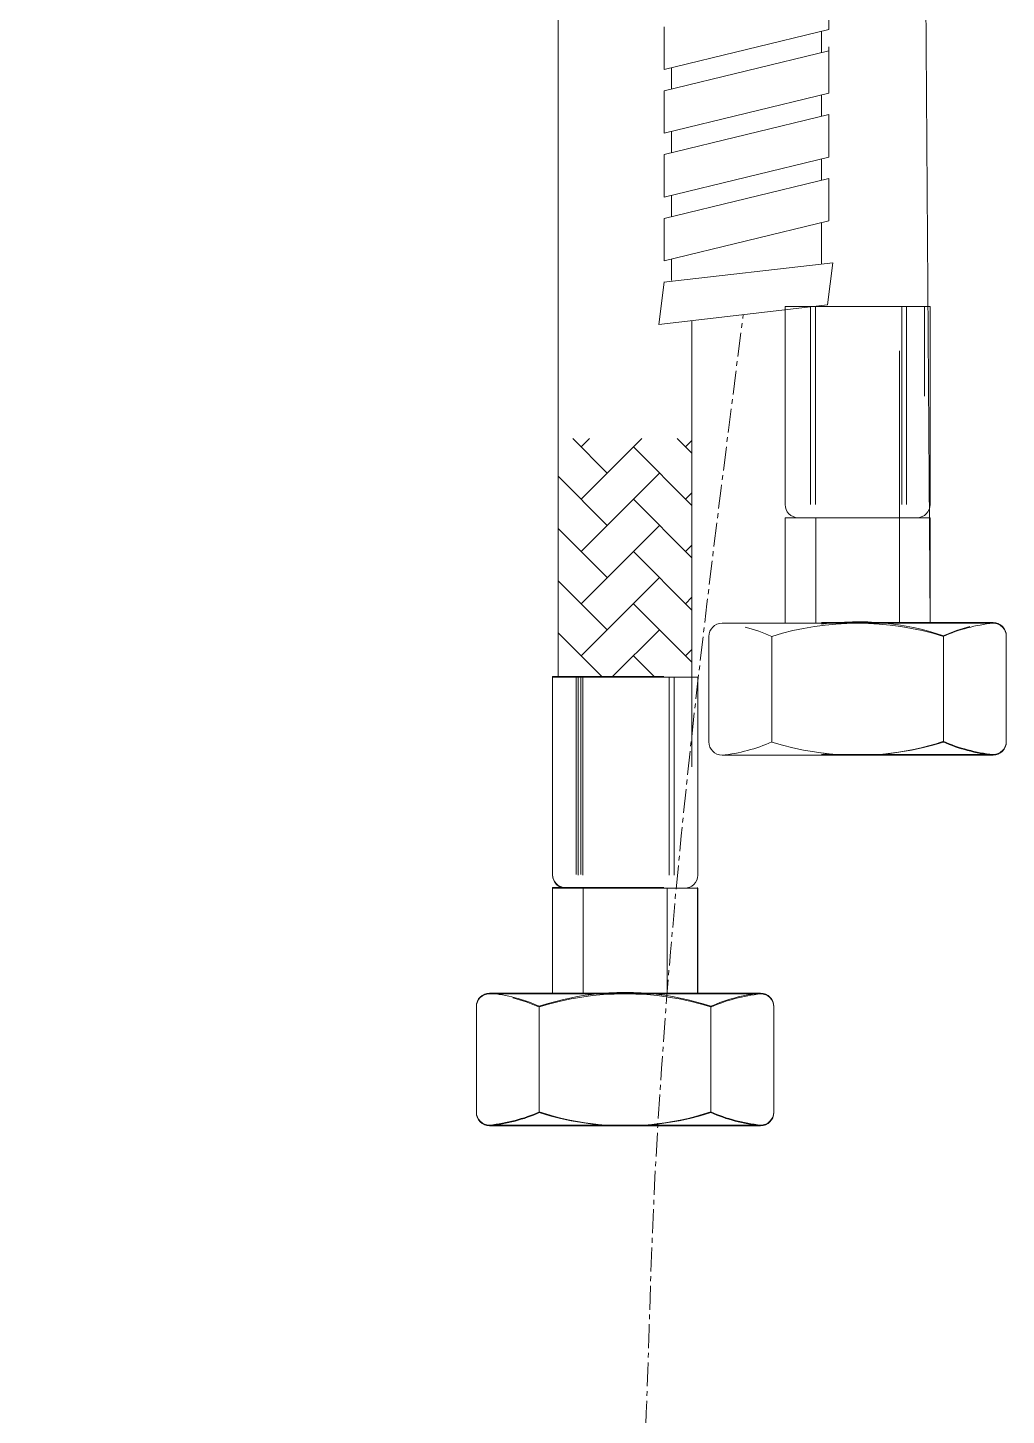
# Model space of a CAD drawing. Header units: inches. Extents: x 21126 to 21898, y -6726 to -5634.
# Drawn here: x 21215.6 to 21289.8, y -6566.3 to -6461.1 of the extents above; entities that cross this region are included whole.
import ezdxf

# ---------------------------------------------------------------- set-up
doc = ezdxf.new("R2010")
doc.units = ezdxf.units.IN
doc.header["$LTSCALE"] = 4.84
doc.header["$MEASUREMENT"] = 0
doc.linetypes.add('CENTER', pattern=[0.6, 0.375, -0.075, 0.075, -0.075])
doc.layers.get('0').update_dxf_attribs({"linetype": 'CONTINUOUS', "lineweight": 13})

msp = doc.modelspace()

# ---------------------------------------------------------------- linework, layer by layer
for p, q in [((21255.81, -6510.29), (21255.81, -6443.59)), ((21284, -6506.2), (21283.56, -6443.59)), ((21276.33, -6458.01), (21276.33, -6461.24)), ((21263.83, -6461.05), (21263.83, -6464.27)), ((21276.33, -6461.24), (21263.83, -6464.27)), ((21275.77, -6461.37), (21275.77, -6462.99)), ((21276.33, -6462.85), (21263.83, -6465.89)), ((21276.33, -6462.85), (21276.33, -6462.55)), ((21276.33, -6462.85), (21276.33, -6466.08)), ((21264.39, -6464.14), (21264.39, -6465.75)), ((21263.83, -6465.89), (21263.83, -6469.11)), ((21276.33, -6466.08), (21263.83, -6469.11)), ((21275.77, -6466.21), (21275.77, -6467.83)), ((21276.33, -6467.69), (21263.83, -6470.73)), ((21276.33, -6467.69), (21276.33, -6470.92)), ((21264.39, -6468.98), (21264.39, -6470.59)), ((21263.83, -6470.73), (21263.83, -6473.95)), ((21276.33, -6470.92), (21263.83, -6473.95)), ((21275.77, -6471.05), (21275.77, -6472.67)), ((21276.33, -6472.53), (21263.83, -6475.57)), ((21276.33, -6472.53), (21276.33, -6475.76)), ((21264.39, -6473.82), (21264.39, -6475.43)), ((21263.83, -6475.57), (21263.83, -6478.79)), ((21276.33, -6475.76), (21263.83, -6478.79)), ((21275.77, -6475.89), (21275.77, -6479.01)), ((21264.39, -6478.66), (21264.39, -6480.27)), ((21276.61, -6478.92), (21263.82, -6480.41)), ((21276.61, -6478.92), (21276.21, -6482.12)), ((21263.83, -6480.41), (21263.44, -6483.61)), ((21276.21, -6482.12), (21263.44, -6483.61)), ((21273, -6497.25), (21273, -6482.25)), ((21284, -6482.25), (21273, -6482.25)), ((21274.93, -6497.25), (21274.93, -6482.25)), ((21275.3, -6497.25), (21275.3, -6482.25)), ((21281.84, -6497.25), (21281.84, -6482.25)), ((21282.21, -6497.25), (21282.21, -6482.25)), ((21283.56, -6482.25), (21283.56, -6489.04)), ((21284, -6497.25), (21284, -6482.25)), ((21265.94, -6510.29), (21265.94, -6483.32)), ((21281.67, -6506.2), (21281.67, -6485.59)), ((21273, -6506.25), (21273, -6498.25)), ((21284, -6498.25), (21273, -6498.25)), ((21275.32, -6506.25), (21275.32, -6498.25)), ((21281.67, -6506.25), (21281.67, -6498.25)), ((21284, -6506.25), (21284, -6498.25)), ((21268.22, -6506.25), (21288.77, -6506.25)), ((21284, -6506.25), (21273, -6506.25)), ((21284, -6506.25), (21273, -6506.25)), ((21275.76, -6506.2), (21284, -6506.2)), ((21288.77, -6506.2), (21275.76, -6506.2)), ((21267.22, -6507.25), (21267.22, -6515.25)), ((21272, -6507.25), (21272, -6515.25)), ((21285, -6507.2), (21285, -6515.2)), ((21285, -6507.25), (21285, -6515.25)), ((21289.77, -6507.2), (21289.77, -6515.2)), ((21289.77, -6507.25), (21289.77, -6515.25)), ((21255.37, -6525.29), (21255.37, -6510.29)), ((21255.37, -6510.29), (21263.82, -6510.29)), ((21255.38, -6525.34), (21255.38, -6510.34)), ((21266.38, -6510.34), (21255.38, -6510.34)), ((21257.16, -6525.29), (21257.16, -6510.29)), ((21257.31, -6525.34), (21257.31, -6510.34)), ((21257.53, -6525.29), (21257.53, -6510.29)), ((21257.68, -6525.34), (21257.68, -6510.34)), ((21264.22, -6525.34), (21264.22, -6510.34)), ((21264.59, -6525.34), (21264.59, -6510.34)), ((21265.94, -6510.34), (21265.94, -6517.13)), ((21266.38, -6525.34), (21266.38, -6510.34)), ((21268.22, -6516.25), (21288.77, -6516.25)), ((21288.77, -6516.2), (21275.76, -6516.2)), ((21255.37, -6526.29), (21263.82, -6526.29)), ((21255.37, -6534.29), (21255.37, -6526.29)), ((21255.38, -6534.34), (21255.38, -6526.34)), ((21266.38, -6526.34), (21255.38, -6526.34)), ((21257.7, -6534.29), (21257.7, -6526.29)), ((21257.7, -6534.34), (21257.7, -6526.34)), ((21264.05, -6534.34), (21264.05, -6526.34)), ((21266.37, -6534.29), (21266.37, -6526.29)), ((21266.38, -6534.34), (21266.38, -6526.34)), ((21263.82, -6534.29), (21250.6, -6534.29)), ((21250.6, -6534.34), (21271.15, -6534.34)), ((21255.37, -6534.29), (21263.82, -6534.29)), ((21266.37, -6534.34), (21255.37, -6534.34)), ((21266.38, -6534.34), (21255.38, -6534.34)), ((21257.93, -6534.29), (21271.15, -6534.29)), ((21266.37, -6534.29), (21257.93, -6534.29)), ((21249.6, -6535.29), (21249.6, -6543.29)), ((21249.6, -6535.34), (21249.6, -6543.34)), ((21254.37, -6535.29), (21254.37, -6543.29)), ((21254.37, -6535.34), (21254.37, -6543.34)), ((21267.37, -6535.29), (21267.37, -6543.29)), ((21267.37, -6535.34), (21267.37, -6543.34)), ((21272.15, -6535.29), (21272.15, -6543.29)), ((21272.15, -6535.34), (21272.15, -6543.34)), ((21263.82, -6544.29), (21250.6, -6544.29)), ((21250.6, -6544.34), (21271.15, -6544.34)), ((21257.93, -6544.29), (21271.15, -6544.29))]:
    msp.add_line(p, q)
at = {"linetype": 'Continuous'}
for p, q in [((21259.52, -6494.87), (21256.91, -6492.26)), ((21257.54, -6492.89), (21258.17, -6492.26)), ((21257.54, -6496.85), (21262.13, -6492.26)), ((21265.94, -6493.37), (21264.83, -6492.26)), ((21265.94, -6497.33), (21261.5, -6492.89)), ((21265.46, -6492.89), (21265.94, -6492.41)), ((21259.52, -6498.83), (21255.82, -6495.13)), ((21257.54, -6500.81), (21263.48, -6494.87)), ((21265.46, -6496.85), (21265.94, -6496.37)), ((21265.94, -6501.29), (21261.5, -6496.85)), ((21259.52, -6502.79), (21255.82, -6499.09)), ((21257.54, -6504.77), (21263.48, -6498.83)), ((21265.46, -6500.81), (21265.94, -6500.33)), ((21265.94, -6505.25), (21261.5, -6500.81)), ((21257.54, -6508.73), (21263.48, -6502.79)), ((21259.52, -6506.75), (21255.82, -6503.05)), ((21265.94, -6509.21), (21261.5, -6504.77)), ((21265.46, -6504.77), (21265.94, -6504.28)), ((21259.16, -6510.34), (21255.82, -6507.01)), ((21259.88, -6510.34), (21263.48, -6506.75)), ((21263.12, -6510.34), (21261.5, -6508.73)), ((21265.46, -6508.73), (21265.94, -6508.24))]:
    msp.add_line(p, q, dxfattribs=at)
for centre, radius, start, end in [((21274, -6497.25), 1, 180, 270), ((21283, -6497.25), 1, 270, 0), ((21268.22, -6507.25), 1, 90, 180), ((21266.92, -6518.79), 12.61, 66.2483, 75.936), ((21278.5, -6527.88), 21.63, 72.5082, 107.4918), ((21278.5, -6526.65), 20.51, 71.5208, 97.6563), ((21290.07, -6518.79), 12.61, 95.9497, 113.7517), ((21290.07, -6518.74), 12.61, 104.064, 113.7517), ((21288.77, -6507.2), 1, 0, 90), ((21288.77, -6507.25), 1, 0, 90), ((21268.22, -6515.25), 1, 180, 270), ((21266.92, -6503.71), 12.61, 275.9497, 293.7517), ((21278.5, -6494.63), 21.63, 252.5081, 287.4919), ((21278.5, -6495.75), 20.51, 262.3437, 288.4792), ((21290.07, -6503.66), 12.61, 246.2483, 264.0503), ((21290.07, -6503.71), 12.61, 246.2483, 264.0503), ((21288.77, -6515.2), 1, 270, 0), ((21288.77, -6515.25), 1, 270, 0), ((21256.37, -6525.29), 1, 180, 270), ((21256.38, -6525.34), 1, 180, 270), ((21265.38, -6525.34), 1, 270, 0), ((21250.6, -6535.29), 1, 90, 180), ((21250.6, -6535.34), 1, 90, 180), ((21249.3, -6546.83), 12.61, 66.2483, 84.0503), ((21260.87, -6554.74), 20.51, 81.7372, 108.4792), ((21260.87, -6555.97), 21.63, 72.5082, 107.4918), ((21260.87, -6554.74), 20.51, 71.5208, 98.2628), ((21272.45, -6546.83), 12.61, 95.9497, 113.7517), ((21272.45, -6546.89), 12.61, 95.9497, 113.7517), ((21271.15, -6535.29), 1, 0, 90), ((21271.15, -6535.34), 1, 0, 90), ((21249.3, -6546.89), 12.61, 66.2483, 75.936), ((21250.6, -6543.29), 1, 180, 270), ((21250.6, -6543.34), 1, 180, 270), ((21249.3, -6531.75), 12.61, 275.9497, 293.7517), ((21249.3, -6531.8), 12.61, 275.9497, 293.7517), ((21260.87, -6523.84), 20.51, 251.5208, 278.2628), ((21260.87, -6522.72), 21.63, 252.5081, 287.4919), ((21260.87, -6523.84), 20.51, 261.7372, 288.4792), ((21272.45, -6531.75), 12.61, 246.2483, 264.0503), ((21272.45, -6531.8), 12.61, 246.2483, 264.0503), ((21271.15, -6543.29), 1, 270, 0), ((21271.15, -6543.34), 1, 270, 0)]:
    msp.add_arc(centre, radius, start, end)
at = {"color": 1, "linetype": 'CENTER'}
msp.add_spline([(21200.4, -6608.58), (21208.64, -6619.39), (21210.45, -6620.15), (21235, -6623.39), (21254.8, -6603.62), (21262.91, -6553.29), (21269.83, -6482.86)], degree=3, dxfattribs=at)

doc.saveas('drawing.dxf')
